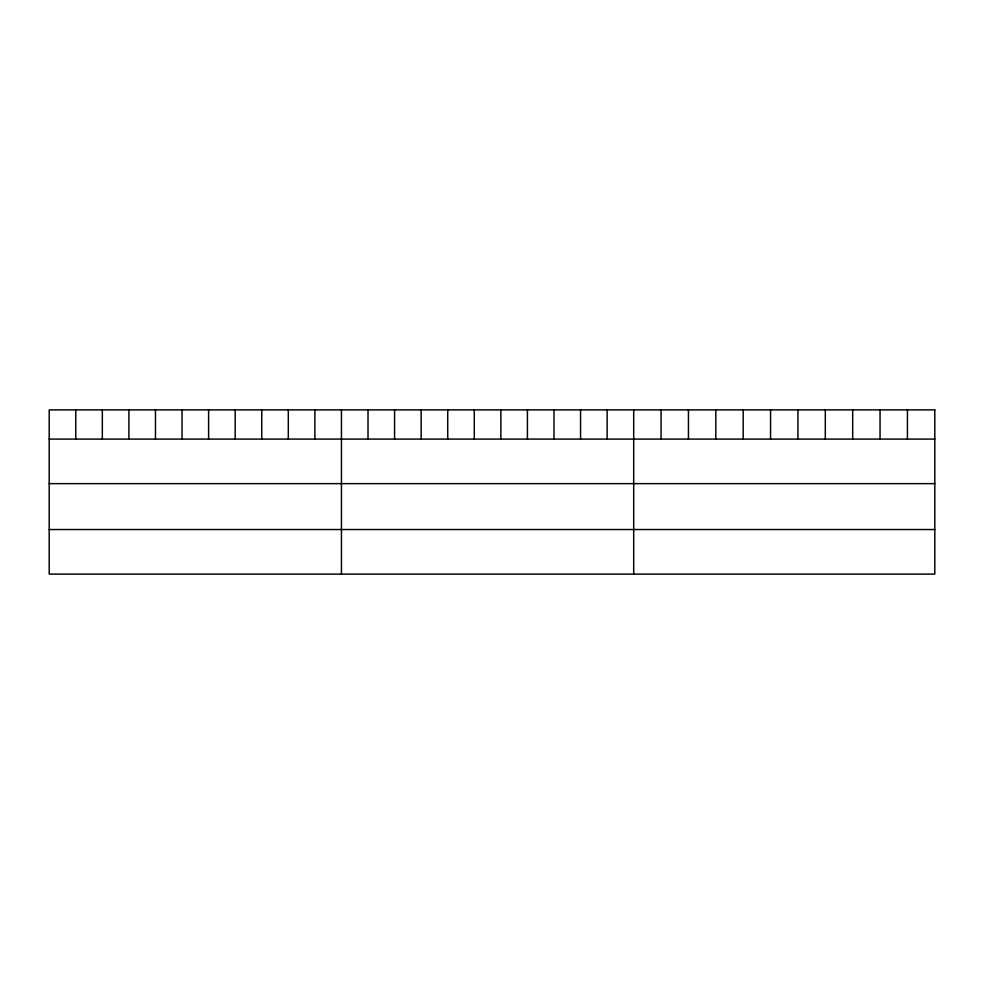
<?xml version="1.0" encoding="UTF-8"?>
<svg xmlns="http://www.w3.org/2000/svg" width="984" height="984" viewBox="0 0 984 984"><rect width="100%" height="100%" fill="white"/><g stroke="black" fill="none" stroke-linecap="round" stroke-linejoin="round"><path stroke-width="1.48" d="M49.2 439.085L934.8 439.085M49.2 483.636L934.8 483.636M49.2 529.54L934.8 529.54M907.433 409.897L907.433 439.085M880.053 409.897L880.053 439.085M852.685 409.897L852.685 439.085M825.305 409.897L825.305 439.085M797.938 409.897L797.938 439.085M770.558 409.897L770.558 439.085M743.191 409.897L743.191 439.085M715.811 409.897L715.811 439.085M688.443 409.897L688.443 439.085M661.064 409.897L661.064 439.085M633.696 409.897L633.696 574.102M607.128 409.897L607.128 439.085M580.56 409.897L580.56 439.085M553.992 409.897L553.992 439.085M527.424 409.897L527.424 439.085M500.856 409.897L500.856 439.085M474.288 409.897L474.288 439.085M447.72 409.897L447.72 439.085M421.152 409.897L421.152 439.085M394.584 409.897L394.584 439.085M368.016 409.897L368.016 439.085M341.448 409.897L341.448 574.102M314.88 409.897L314.88 439.085M288.312 409.897L288.312 439.085M261.744 409.897L261.744 439.085M235.176 409.897L235.176 439.085M208.608 409.897L208.608 439.085M182.04 409.897L182.04 439.085M155.472 409.897L155.472 439.085M128.904 409.897L128.904 439.085M102.336 409.897L102.336 439.085M75.768 409.897L75.768 439.085M934.8 409.897L49.2 409.897L49.2 574.102L934.8 574.102L934.8 409.897"/></g></svg>
